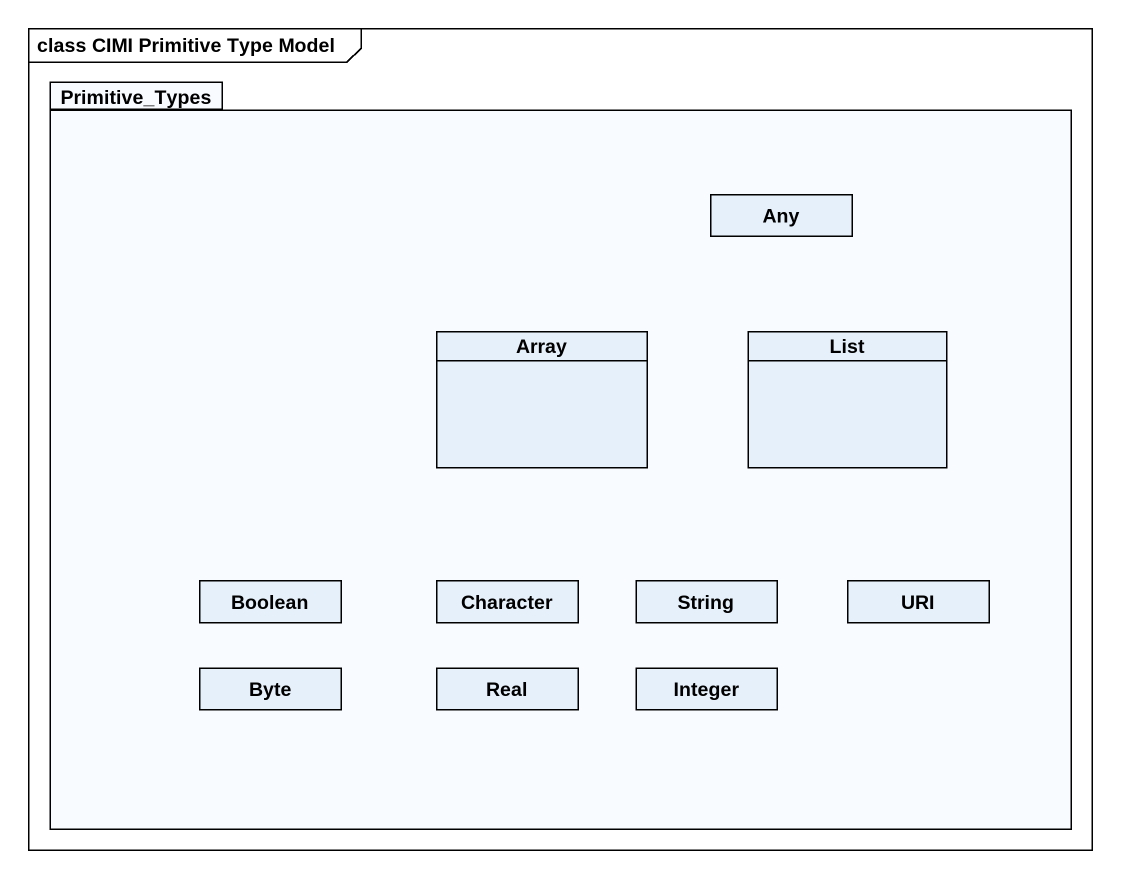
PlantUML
@startuml
mainframe class CIMI Primitive Type Model
hide circle
hide empty members
package Primitive_Types {
  class Any
  class Array
  class List
  class Boolean
  class Character
  class String
  class URI
  class Byte
  class Real
  class Integer
}
@enduml
